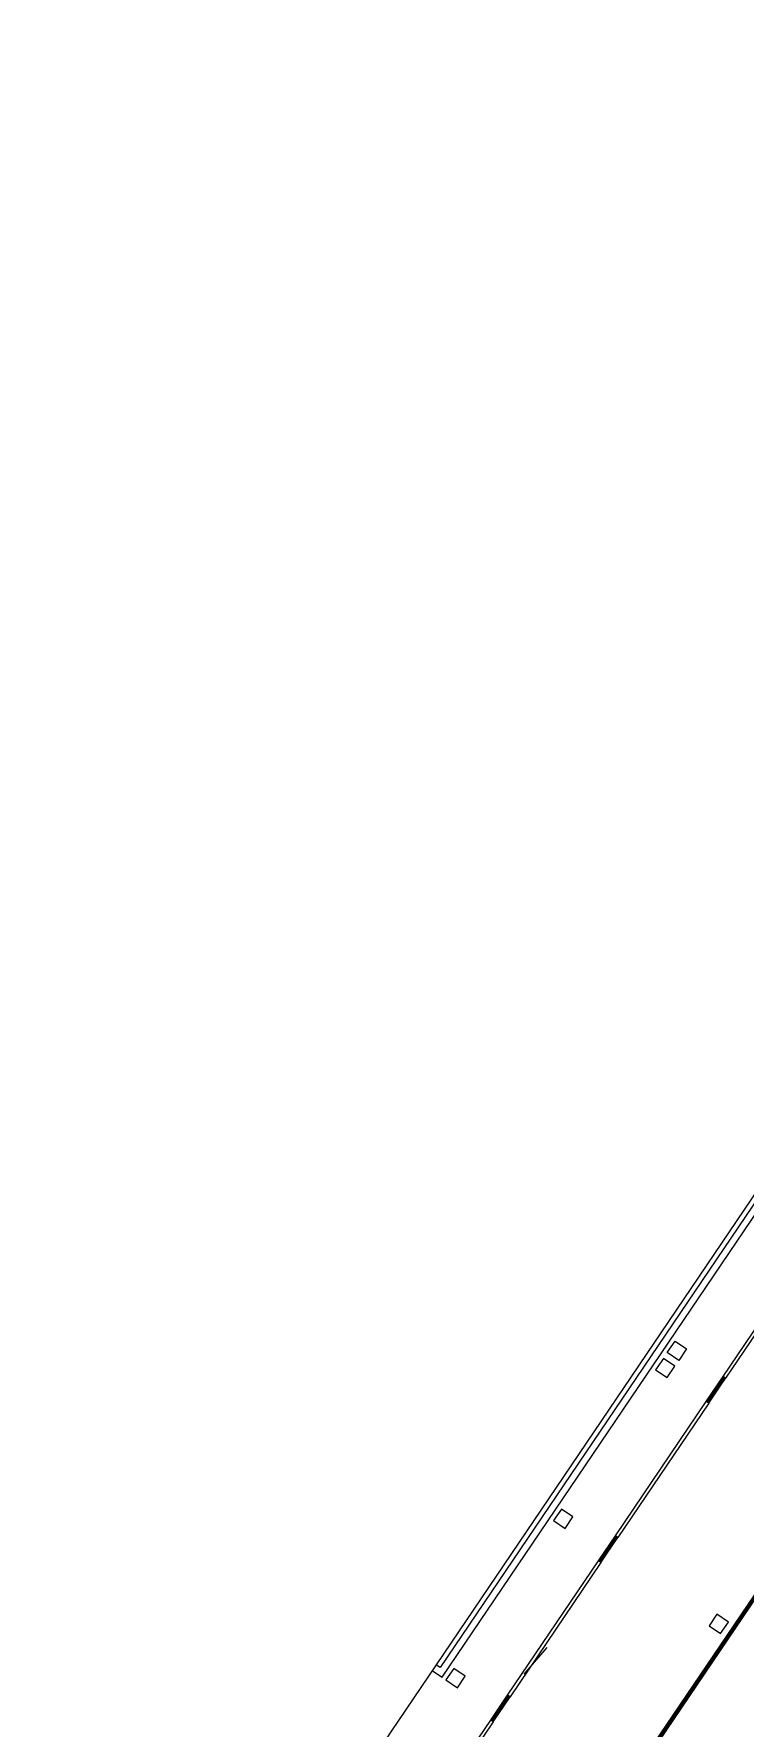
# Model space of a CAD drawing. Header units: millimetres. Extents: x -813692 to 807431, y 0 to 1813163.
# Drawn here: x 3542 to 34238, y 911334 to 984426 of the extents above; entities that cross this region are included whole.
import ezdxf

# ---------------------------------------------------------------- set-up
doc = ezdxf.new("R2010")
doc.units = ezdxf.units.MM
doc.layers.add('АР_тонкая линия', color=252, linetype='Continuous', lineweight=5)

msp = doc.modelspace()

# ---------------------------------------------------------------- linework, layer by layer
at = {"layer": 'АР_тонкая линия'}
for p, q in [((3541.9, 888386.5), (68530.8, 984425.9)), ((22114.2, 898390.5), (69877.2, 968973.7)), ((22124.6, 898383.5), (69880.6, 968956.4)), ((22134.9, 898376.5), (69883.9, 968939)), ((22093.5, 898404.5), (67628.8, 965695.6)), ((22031.4, 898446.5), (61640.1, 956979.5)), ((22041.7, 898439.5), (61657.4, 956982.8)), ((22052.1, 898432.5), (61674.8, 956986.2)), ((39684, 941439.7), (21077.5, 913943.5)), ((21157.9, 913526.9), (40100.6, 941520)), ((33291.7, 926506.6), (37214.8, 932304)), ((37318.3, 932233.9), (33395.3, 926436.5)), ((30878.9, 927535.6), (31215.2, 928032.5)), ((31375.8, 927199.3), (30878.9, 927535.6)), ((31215.2, 928032.5), (31712.1, 927696.3)), ((31712.1, 927696.3), (31375.8, 927199.3)), ((30710.8, 927287.1), (30374.5, 926790.2)), ((31207.7, 926950.9), (30710.8, 927287.1)), ((30871.4, 926454), (31207.7, 926950.9)), ((30374.5, 926790.2), (30871.4, 926454)), ((32563.2, 925429.9), (33291.7, 926506.6)), ((33302.1, 926499.6), (32573.5, 925422.9)), ((33312.4, 926492.6), (32583.9, 925415.9)), ((33333.2, 926478.6), (32604.6, 925401.9)), ((33374.6, 926450.5), (32646, 925373.9)), ((33384.9, 926443.5), (32656.4, 925366.9)), ((32666.7, 925359.9), (33395.3, 926436.5)), ((33395.3, 926436.5), (33291.7, 926506.6)), ((28640.1, 919632.5), (32563.2, 925429.9)), ((32666.7, 925359.9), (28743.7, 919562.5)), ((32666.7, 925359.9), (32563.2, 925429.9)), ((26311.4, 920785.8), (25975.1, 920288.9)), ((25975.1, 920288.9), (26472, 919952.6)), ((26808.3, 920449.5), (26311.4, 920785.8)), ((26472, 919952.6), (26808.3, 920449.5)), ((27911.6, 918555.9), (28640.1, 919632.5)), ((28650.5, 919625.5), (27921.9, 918548.9)), ((28660.8, 919618.5), (27932.3, 918541.9)), ((28681.5, 919604.5), (27953, 918527.8)), ((28723, 919576.5), (27994.4, 918499.8)), ((28733.3, 919569.5), (28004.7, 918492.8)), ((28015.1, 918485.8), (28743.7, 919562.5)), ((28743.7, 919562.5), (28640.1, 919632.5)), ((23988.5, 912758.5), (27911.6, 918555.9)), ((28015.1, 918485.8), (24092.1, 912688.4)), ((28015.1, 918485.8), (27911.6, 918555.9)), ((33019.8, 916246.3), (32683.5, 915749.3)), ((33516.7, 915910), (33019.8, 916246.3)), ((33180.4, 915413.1), (33516.7, 915910)), ((32683.5, 915749.3), (33180.4, 915413.1)), ((25680.8, 914806.4), (24682.4, 913656.1)), ((20743.8, 913807.1), (21157.9, 913526.9)), ((21077.5, 913943.5), (20911.9, 914055.6)), ((21659.8, 913911.7), (21323.5, 913414.8)), ((22156.7, 913575.5), (21659.8, 913911.7)), ((21323.5, 913414.8), (21820.4, 913078.5)), ((21820.4, 913078.5), (22156.7, 913575.5)), ((23260, 911681.8), (23988.5, 912758.5)), ((23998.9, 912751.5), (23270.3, 911674.8)), ((24009.2, 912744.5), (23280.7, 911667.8)), ((24029.9, 912730.5), (23301.4, 911653.8)), ((24071.4, 912702.4), (23342.8, 911625.8)), ((24081.7, 912695.4), (23353.1, 911618.8)), ((23363.5, 911611.8), (24092.1, 912688.4)), ((24092.1, 912688.4), (23988.5, 912758.5)), ((19336.9, 905884.4), (23260, 911681.8)), ((23363.5, 911611.8), (19440.5, 905814.4)), ((23363.5, 911611.8), (23260, 911681.8))]:
    msp.add_line(p, q, dxfattribs=at)

doc.saveas('drawing.dxf')
